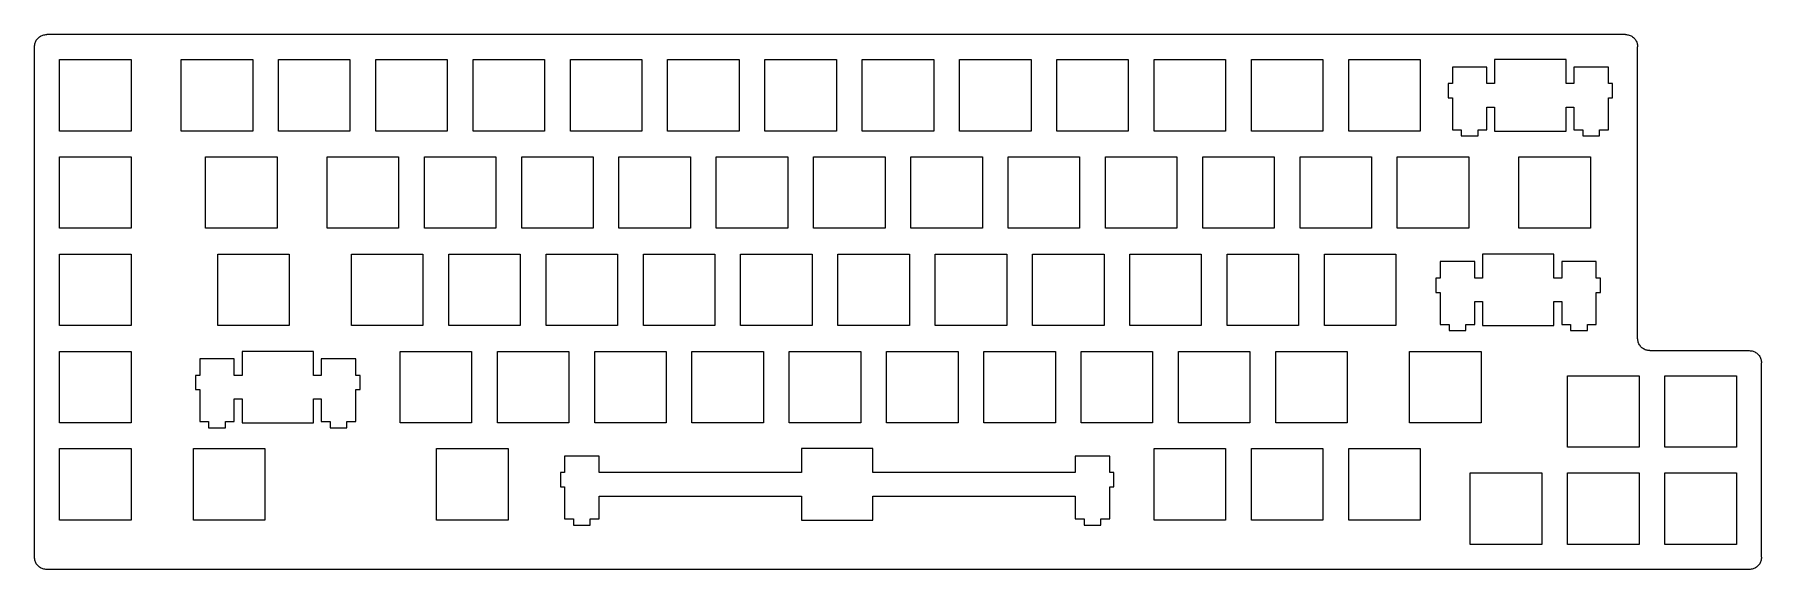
# Model space of a CAD drawing. Header units: millimetres. Extents: x -90 to 249, y 27 to 132.
import ezdxf

# ---------------------------------------------------------------- set-up
doc = ezdxf.new("R2010")
doc.units = ezdxf.units.MM
doc.header["$MEASUREMENT"] = 0
doc.layers.get('0').update_dxf_attribs({"lineweight": 0})

msp = doc.modelspace()

# ---------------------------------------------------------------- linework, layer by layer
at = {"color": 18, "lineweight": 25, "true_color": 0x000000}
for p, q in [((-89.52, 129.38), (-89.51, 129.57)), ((-89.52, 29.37), (-89.52, 129.38)), ((-89.51, 129.57), (-89.49, 129.76)), ((-89.49, 129.76), (-89.45, 129.94)), ((-89.45, 129.94), (-89.4, 130.12)), ((-89.4, 130.12), (-89.34, 130.29)), ((-89.34, 130.29), (-89.26, 130.46)), ((-89.26, 130.46), (-89.17, 130.63)), ((-89.17, 130.63), (-89.06, 130.78)), ((-89.06, 130.78), (-88.95, 130.93)), ((-88.95, 130.93), (-88.82, 131.07)), ((-88.82, 131.07), (-88.68, 131.19)), ((-88.68, 131.19), (-88.54, 131.31)), ((-88.54, 131.31), (-88.38, 131.41)), ((-88.38, 131.41), (-88.22, 131.5)), ((-88.22, 131.5), (-88.05, 131.58)), ((-88.05, 131.58), (-87.87, 131.65)), ((-87.87, 131.65), (-87.69, 131.7)), ((-87.69, 131.7), (-87.51, 131.73)), ((-87.51, 131.73), (-87.32, 131.76)), ((-87.32, 131.76), (-87.14, 131.76)), ((222, 131.76), (-87.14, 131.76)), ((222, 131.76), (222.19, 131.76)), ((222.19, 131.76), (222.37, 131.73)), ((222.37, 131.73), (222.55, 131.7)), ((222.55, 131.7), (222.73, 131.65)), ((222.73, 131.65), (222.91, 131.58)), ((222.91, 131.58), (223.08, 131.5)), ((223.08, 131.5), (223.24, 131.41)), ((223.24, 131.41), (223.4, 131.31)), ((223.4, 131.31), (223.55, 131.19)), ((223.55, 131.19), (223.68, 131.07)), ((223.68, 131.07), (223.81, 130.93)), ((223.81, 130.93), (223.92, 130.78)), ((223.92, 130.78), (224.03, 130.63)), ((224.03, 130.63), (224.12, 130.46)), ((224.12, 130.46), (224.2, 130.29)), ((224.2, 130.29), (224.26, 130.12)), ((224.26, 130.12), (224.31, 129.94)), ((224.31, 129.94), (224.35, 129.76)), ((224.35, 129.76), (224.37, 129.57)), ((224.37, 129.57), (224.38, 129.38)), ((224.38, 72.23), (224.38, 129.38)), ((-84.61, 126.86), (-70.61, 126.86)), ((-84.61, 112.86), (-84.61, 126.86)), ((-70.61, 126.86), (-70.61, 112.86)), ((-60.8, 126.86), (-46.8, 126.86)), ((-60.8, 112.86), (-60.8, 126.86)), ((-46.8, 126.86), (-46.8, 112.86)), ((-41.75, 126.86), (-27.75, 126.86)), ((-41.75, 112.86), (-41.75, 126.86)), ((-27.75, 126.86), (-27.75, 112.86)), ((-22.7, 126.86), (-8.7, 126.86)), ((-22.7, 112.86), (-22.7, 126.86)), ((-8.7, 126.86), (-8.7, 112.86)), ((-3.65, 126.86), (10.35, 126.86)), ((-3.65, 112.86), (-3.65, 126.86)), ((10.35, 126.86), (10.35, 112.86)), ((15.4, 126.86), (29.4, 126.86)), ((15.4, 112.86), (15.4, 126.86)), ((29.4, 126.86), (29.4, 112.86)), ((34.45, 126.86), (48.45, 126.86)), ((34.45, 112.86), (34.45, 126.86)), ((48.45, 126.86), (48.45, 112.86)), ((53.5, 126.86), (67.5, 126.86)), ((53.5, 112.86), (53.5, 126.86)), ((67.5, 126.86), (67.5, 112.86)), ((72.55, 126.86), (86.55, 126.86)), ((72.55, 112.86), (72.55, 126.86)), ((86.55, 126.86), (86.55, 112.86)), ((91.6, 126.86), (105.6, 126.86)), ((91.6, 112.86), (91.6, 126.86)), ((105.6, 126.86), (105.6, 112.86)), ((110.65, 126.86), (124.65, 126.86)), ((110.65, 112.86), (110.65, 126.86)), ((124.65, 126.86), (124.65, 112.86)), ((129.7, 126.86), (143.7, 126.86)), ((129.7, 112.86), (129.7, 126.86)), ((143.7, 126.86), (143.7, 112.86)), ((148.75, 126.86), (162.75, 126.86)), ((148.75, 112.86), (148.75, 126.86)), ((162.75, 126.86), (162.75, 112.86)), ((167.8, 126.86), (181.8, 126.86)), ((167.8, 112.86), (167.8, 126.86)), ((181.8, 126.86), (181.8, 112.86)), ((194.85, 125.39), (188.1, 125.39)), ((188.1, 125.39), (188.1, 122.16)), ((194.85, 122.16), (194.85, 125.39)), ((196.37, 126.86), (196.37, 122.16)), ((210.37, 126.86), (196.37, 126.86)), ((210.37, 122.16), (210.37, 126.86)), ((218.65, 125.39), (211.9, 125.39)), ((211.9, 125.39), (211.9, 122.16)), ((218.65, 122.16), (218.65, 125.39)), ((188.1, 122.16), (187.27, 122.16)), ((187.27, 122.16), (187.27, 119.36)), ((196.37, 122.16), (194.85, 122.16)), ((211.9, 122.16), (210.37, 122.16)), ((219.47, 122.16), (218.65, 122.16)), ((219.47, 119.36), (219.47, 122.16)), ((187.27, 119.36), (188.1, 119.36)), ((188.1, 119.36), (188.1, 113.09)), ((218.65, 113.09), (218.65, 119.36)), ((218.65, 119.36), (219.47, 119.36)), ((194.85, 113.09), (194.85, 117.56)), ((194.85, 117.56), (196.37, 117.56)), ((196.37, 117.56), (196.37, 112.86)), ((210.37, 112.86), (210.37, 117.56)), ((210.37, 117.56), (211.9, 117.56)), ((211.9, 117.56), (211.9, 113.09)), ((-70.61, 112.86), (-84.61, 112.86)), ((-46.8, 112.86), (-60.8, 112.86)), ((-27.75, 112.86), (-41.75, 112.86)), ((-8.7, 112.86), (-22.7, 112.86)), ((10.35, 112.86), (-3.65, 112.86)), ((29.4, 112.86), (15.4, 112.86)), ((48.45, 112.86), (34.45, 112.86)), ((67.5, 112.86), (53.5, 112.86)), ((86.55, 112.86), (72.55, 112.86)), ((105.6, 112.86), (91.6, 112.86)), ((124.65, 112.86), (110.65, 112.86)), ((143.7, 112.86), (129.7, 112.86)), ((162.75, 112.86), (148.75, 112.86)), ((181.8, 112.86), (167.8, 112.86)), ((188.1, 113.09), (189.82, 113.09)), ((189.82, 113.09), (189.82, 111.89)), ((189.82, 111.89), (193.13, 111.89)), ((193.13, 111.89), (193.13, 113.09)), ((193.13, 113.09), (194.85, 113.09)), ((196.37, 112.86), (210.37, 112.86)), ((211.9, 113.09), (213.63, 113.09)), ((213.63, 113.09), (213.63, 111.89)), ((213.63, 111.89), (216.93, 111.89)), ((216.93, 111.89), (216.93, 113.09)), ((216.93, 113.09), (218.65, 113.09)), ((-84.61, 107.81), (-70.61, 107.81)), ((-84.61, 93.81), (-84.61, 107.81)), ((-70.61, 107.81), (-70.61, 93.81)), ((-56.04, 107.81), (-42.04, 107.81)), ((-56.04, 93.81), (-56.04, 107.81)), ((-42.04, 107.81), (-42.04, 93.81)), ((-32.22, 107.81), (-18.23, 107.81)), ((-32.22, 93.81), (-32.22, 107.81)), ((-18.23, 107.81), (-18.23, 93.81)), ((-13.17, 107.81), (0.82, 107.81)), ((-13.17, 93.81), (-13.17, 107.81)), ((0.82, 107.81), (0.82, 93.81)), ((5.88, 107.81), (19.87, 107.81)), ((5.88, 93.81), (5.88, 107.81)), ((19.87, 107.81), (19.87, 93.81)), ((24.92, 107.81), (38.92, 107.81)), ((24.92, 93.81), (24.92, 107.81)), ((38.92, 107.81), (38.92, 93.81)), ((43.97, 107.81), (57.97, 107.81)), ((43.97, 93.81), (43.97, 107.81)), ((57.97, 107.81), (57.97, 93.81)), ((63.02, 107.81), (77.02, 107.81)), ((63.02, 93.81), (63.02, 107.81)), ((77.02, 107.81), (77.02, 93.81)), ((82.07, 107.81), (96.07, 107.81)), ((82.07, 93.81), (82.07, 107.81)), ((96.07, 107.81), (96.07, 93.81)), ((101.12, 107.81), (115.12, 107.81)), ((101.12, 93.81), (101.12, 107.81)), ((115.12, 107.81), (115.12, 93.81)), ((120.17, 107.81), (134.17, 107.81)), ((120.17, 93.81), (120.17, 107.81)), ((134.17, 107.81), (134.17, 93.81)), ((139.22, 107.81), (153.22, 107.81)), ((139.22, 93.81), (139.22, 107.81)), ((153.22, 107.81), (153.22, 93.81)), ((158.27, 107.81), (172.27, 107.81)), ((158.27, 93.81), (158.27, 107.81)), ((172.27, 107.81), (172.27, 93.81)), ((177.32, 107.81), (191.32, 107.81)), ((177.32, 93.81), (177.32, 107.81)), ((191.32, 107.81), (191.32, 93.81)), ((201.14, 107.81), (215.14, 107.81)), ((201.14, 93.81), (201.14, 107.81)), ((215.14, 107.81), (215.14, 93.81)), ((-70.61, 93.81), (-84.61, 93.81)), ((-42.04, 93.81), (-56.04, 93.81)), ((-18.23, 93.81), (-32.22, 93.81)), ((0.82, 93.81), (-13.17, 93.81)), ((19.87, 93.81), (5.88, 93.81)), ((38.92, 93.81), (24.92, 93.81)), ((57.97, 93.81), (43.97, 93.81)), ((77.02, 93.81), (63.02, 93.81)), ((96.07, 93.81), (82.07, 93.81)), ((115.12, 93.81), (101.12, 93.81)), ((134.17, 93.81), (120.17, 93.81)), ((153.22, 93.81), (139.22, 93.81)), ((172.27, 93.81), (158.27, 93.81)), ((191.32, 93.81), (177.32, 93.81)), ((215.14, 93.81), (201.14, 93.81)), ((-84.61, 88.76), (-70.61, 88.76)), ((-84.61, 74.76), (-84.61, 88.76)), ((-70.61, 88.76), (-70.61, 74.76)), ((-53.66, 88.76), (-39.66, 88.76)), ((-53.66, 74.76), (-53.66, 88.76)), ((-39.66, 88.76), (-39.66, 74.76)), ((-27.46, 88.76), (-13.46, 88.76)), ((-27.46, 74.76), (-27.46, 88.76)), ((-13.46, 88.76), (-13.46, 74.76)), ((-8.41, 88.76), (5.59, 88.76)), ((-8.41, 74.76), (-8.41, 88.76)), ((5.59, 88.76), (5.59, 74.76)), ((10.64, 88.76), (24.64, 88.76)), ((10.64, 74.76), (10.64, 88.76)), ((24.64, 88.76), (24.64, 74.76)), ((29.69, 88.76), (43.69, 88.76)), ((29.69, 74.76), (29.69, 88.76)), ((43.69, 88.76), (43.69, 74.76)), ((48.74, 88.76), (62.74, 88.76)), ((48.74, 74.76), (48.74, 88.76)), ((62.74, 88.76), (62.74, 74.76)), ((67.79, 88.76), (81.79, 88.76)), ((67.79, 74.76), (67.79, 88.76)), ((81.79, 88.76), (81.79, 74.76)), ((86.84, 88.76), (100.84, 88.76)), ((86.84, 74.76), (86.84, 88.76)), ((100.84, 88.76), (100.84, 74.76)), ((105.89, 88.76), (119.89, 88.76)), ((105.89, 74.76), (105.89, 88.76)), ((119.89, 88.76), (119.89, 74.76)), ((124.94, 88.76), (138.94, 88.76)), ((124.94, 74.76), (124.94, 88.76)), ((138.94, 88.76), (138.94, 74.76)), ((143.99, 88.76), (157.99, 88.76)), ((143.99, 74.76), (143.99, 88.76)), ((157.99, 88.76), (157.99, 74.76)), ((163.04, 88.76), (177.04, 88.76)), ((163.04, 74.76), (163.04, 88.76)), ((177.04, 88.76), (177.04, 74.76)), ((193.99, 88.76), (193.99, 84.06)), ((207.99, 88.76), (193.99, 88.76)), ((207.99, 84.06), (207.99, 88.76)), ((192.47, 87.29), (185.72, 87.29)), ((185.72, 87.29), (185.72, 84.06)), ((192.47, 84.06), (192.47, 87.29)), ((216.27, 87.29), (209.52, 87.29)), ((209.52, 87.29), (209.52, 84.06)), ((216.27, 84.06), (216.27, 87.29)), ((185.72, 84.06), (184.89, 84.06)), ((184.89, 84.06), (184.89, 81.26)), ((184.89, 81.26), (185.72, 81.26)), ((185.72, 81.26), (185.72, 74.99)), ((193.99, 84.06), (192.47, 84.06)), ((209.52, 84.06), (207.99, 84.06)), ((217.09, 84.06), (216.27, 84.06)), ((216.27, 74.99), (216.27, 81.26)), ((216.27, 81.26), (217.09, 81.26)), ((217.09, 81.26), (217.09, 84.06)), ((192.47, 74.99), (192.47, 79.46)), ((192.47, 79.46), (193.99, 79.46)), ((193.99, 79.46), (193.99, 74.76)), ((207.99, 74.76), (207.99, 79.46)), ((207.99, 79.46), (209.52, 79.46)), ((209.52, 79.46), (209.52, 74.99)), ((-70.61, 74.76), (-84.61, 74.76)), ((-39.66, 74.76), (-53.66, 74.76)), ((-13.46, 74.76), (-27.46, 74.76)), ((5.59, 74.76), (-8.41, 74.76)), ((24.64, 74.76), (10.64, 74.76)), ((43.69, 74.76), (29.69, 74.76)), ((62.74, 74.76), (48.74, 74.76)), ((81.79, 74.76), (67.79, 74.76)), ((100.84, 74.76), (86.84, 74.76)), ((119.89, 74.76), (105.89, 74.76)), ((138.94, 74.76), (124.94, 74.76)), ((157.99, 74.76), (143.99, 74.76)), ((177.04, 74.76), (163.04, 74.76)), ((185.72, 74.99), (187.44, 74.99)), ((187.44, 74.99), (187.44, 73.79)), ((190.74, 73.79), (190.74, 74.99)), ((190.74, 74.99), (192.47, 74.99)), ((193.99, 74.76), (207.99, 74.76)), ((209.52, 74.99), (211.24, 74.99)), ((211.24, 74.99), (211.24, 73.79)), ((214.54, 73.79), (214.54, 74.99)), ((214.54, 74.99), (216.27, 74.99)), ((187.44, 73.79), (190.74, 73.79)), ((211.24, 73.79), (214.54, 73.79)), ((224.39, 72.05), (224.38, 72.23)), ((224.41, 71.86), (224.39, 72.05)), ((224.45, 71.68), (224.41, 71.86)), ((224.5, 71.5), (224.45, 71.68)), ((224.56, 71.32), (224.5, 71.5)), ((224.64, 71.15), (224.56, 71.32)), ((224.73, 70.99), (224.64, 71.15)), ((-84.61, 69.71), (-70.61, 69.71)), ((-84.61, 55.71), (-84.61, 69.71)), ((-70.61, 69.71), (-70.61, 55.71)), ((-50.42, 68.24), (-57.17, 68.24)), ((-57.17, 68.24), (-57.17, 65.01)), ((-50.42, 65.01), (-50.42, 68.24)), ((-48.89, 69.71), (-48.89, 65.01)), ((-34.89, 69.71), (-48.89, 69.71)), ((-34.89, 65.01), (-34.89, 69.71)), ((-26.62, 68.24), (-33.37, 68.24)), ((-33.37, 68.24), (-33.37, 65.01)), ((-26.62, 65.01), (-26.62, 68.24)), ((-17.94, 69.71), (-3.94, 69.71)), ((-17.94, 55.71), (-17.94, 69.71)), ((-3.94, 69.71), (-3.94, 55.71)), ((1.11, 69.71), (15.11, 69.71)), ((1.11, 55.71), (1.11, 69.71)), ((15.11, 69.71), (15.11, 55.71)), ((20.16, 69.71), (34.16, 69.71)), ((20.16, 55.71), (20.16, 69.71)), ((34.16, 69.71), (34.16, 55.71)), ((39.21, 69.71), (53.21, 69.71)), ((39.21, 55.71), (39.21, 69.71)), ((53.21, 69.71), (53.21, 55.71)), ((58.26, 69.71), (72.26, 69.71)), ((58.26, 55.71), (58.26, 69.71)), ((72.26, 69.71), (72.26, 55.71)), ((77.31, 69.71), (91.31, 69.71)), ((77.31, 55.71), (77.31, 69.71)), ((91.31, 69.71), (91.31, 55.71)), ((96.36, 69.71), (110.36, 69.71)), ((96.36, 55.71), (96.36, 69.71)), ((110.36, 69.71), (110.36, 55.71)), ((115.41, 69.71), (129.41, 69.71)), ((115.41, 55.71), (115.41, 69.71)), ((129.41, 69.71), (129.41, 55.71)), ((134.46, 69.71), (148.46, 69.71)), ((134.46, 55.71), (134.46, 69.71)), ((148.46, 69.71), (148.46, 55.71)), ((153.51, 69.71), (167.51, 69.71)), ((153.51, 55.71), (153.51, 69.71)), ((167.51, 69.71), (167.51, 55.71)), ((179.71, 69.71), (193.71, 69.71)), ((179.71, 55.71), (179.71, 69.71)), ((193.71, 69.71), (193.71, 55.71)), ((224.84, 70.83), (224.73, 70.99)), ((224.95, 70.69), (224.84, 70.83)), ((225.08, 70.55), (224.95, 70.69)), ((225.22, 70.42), (225.08, 70.55)), ((225.36, 70.31), (225.22, 70.42)), ((225.52, 70.2), (225.36, 70.31)), ((225.68, 70.11), (225.52, 70.2)), ((225.85, 70.03), (225.68, 70.11)), ((226.03, 69.97), (225.85, 70.03)), ((226.21, 69.92), (226.03, 69.97)), ((226.39, 69.88), (226.21, 69.92)), ((226.57, 69.86), (226.39, 69.88)), ((226.76, 69.85), (226.57, 69.86)), ((226.76, 69.85), (246.24, 69.85)), ((246.24, 69.85), (246.43, 69.84)), ((246.43, 69.84), (246.61, 69.82)), ((246.61, 69.82), (246.79, 69.79)), ((246.79, 69.79), (246.97, 69.73)), ((246.97, 69.73), (247.15, 69.67)), ((247.15, 69.67), (247.32, 69.59)), ((247.32, 69.59), (247.48, 69.5)), ((247.48, 69.5), (247.64, 69.4)), ((247.64, 69.4), (247.79, 69.28)), ((247.79, 69.28), (247.92, 69.15)), ((247.92, 69.15), (248.05, 69.02)), ((248.05, 69.02), (248.16, 68.87)), ((248.16, 68.87), (248.27, 68.71)), ((248.27, 68.71), (248.36, 68.55)), ((248.36, 68.55), (248.44, 68.38)), ((248.44, 68.38), (248.5, 68.2)), ((248.5, 68.2), (248.55, 68.02)), ((248.55, 68.02), (248.59, 67.84)), ((248.59, 67.84), (248.61, 67.66)), ((248.61, 67.66), (248.62, 67.47)), ((-57.17, 65.01), (-57.99, 65.01)), ((-57.99, 65.01), (-57.99, 62.21)), ((-48.89, 65.01), (-50.42, 65.01)), ((-33.37, 65.01), (-34.89, 65.01)), ((-25.79, 65.01), (-26.62, 65.01)), ((-25.79, 62.21), (-25.79, 65.01)), ((210.66, 64.94), (224.66, 64.94)), ((210.66, 50.95), (210.66, 64.94)), ((224.66, 64.94), (224.66, 50.95)), ((229.71, 64.94), (243.71, 64.94)), ((229.71, 50.95), (229.71, 64.94)), ((243.71, 64.94), (243.71, 50.95)), ((248.62, 29.37), (248.62, 67.47)), ((-57.99, 62.21), (-57.17, 62.21)), ((-57.17, 62.21), (-57.17, 55.94)), ((-26.62, 55.94), (-26.62, 62.21)), ((-26.62, 62.21), (-25.79, 62.21)), ((-50.42, 55.94), (-50.42, 60.41)), ((-50.42, 60.41), (-48.89, 60.41)), ((-48.89, 60.41), (-48.89, 55.71)), ((-34.89, 55.71), (-34.89, 60.41)), ((-34.89, 60.41), (-33.37, 60.41)), ((-33.37, 60.41), (-33.37, 55.94)), ((-70.61, 55.71), (-84.61, 55.71)), ((-57.17, 55.94), (-55.44, 55.94)), ((-55.44, 55.94), (-55.44, 54.74)), ((-55.44, 54.74), (-52.14, 54.74)), ((-52.14, 54.74), (-52.14, 55.94)), ((-52.14, 55.94), (-50.42, 55.94)), ((-48.89, 55.71), (-34.89, 55.71)), ((-33.37, 55.94), (-31.64, 55.94)), ((-31.64, 55.94), (-31.64, 54.74)), ((-31.64, 54.74), (-28.34, 54.74)), ((-28.34, 54.74), (-28.34, 55.94)), ((-28.34, 55.94), (-26.62, 55.94)), ((-3.94, 55.71), (-17.94, 55.71)), ((15.11, 55.71), (1.11, 55.71)), ((34.16, 55.71), (20.16, 55.71)), ((53.21, 55.71), (39.21, 55.71)), ((72.26, 55.71), (58.26, 55.71)), ((91.31, 55.71), (77.31, 55.71)), ((110.36, 55.71), (96.36, 55.71)), ((129.41, 55.71), (115.41, 55.71)), ((148.46, 55.71), (134.46, 55.71)), ((167.51, 55.71), (153.51, 55.71)), ((193.71, 55.71), (179.71, 55.71)), ((224.66, 50.95), (210.66, 50.95)), ((243.71, 50.95), (229.71, 50.95)), ((-84.61, 50.66), (-70.61, 50.66)), ((-84.61, 36.66), (-84.61, 50.66)), ((-70.61, 50.66), (-70.61, 36.66)), ((-58.42, 50.66), (-44.42, 50.66)), ((-58.42, 36.66), (-58.42, 50.66)), ((-44.42, 50.66), (-44.42, 36.66)), ((-10.79, 50.66), (3.21, 50.66)), ((-10.79, 36.66), (-10.79, 50.66)), ((3.21, 50.66), (3.21, 36.66)), ((21.02, 49.19), (14.27, 49.19)), ((14.27, 49.19), (14.27, 45.96)), ((21.02, 45.96), (21.02, 49.19)), ((60.64, 50.66), (60.64, 45.96)), ((74.64, 50.66), (60.64, 50.66)), ((74.64, 45.96), (74.64, 50.66)), ((121.02, 49.19), (114.27, 49.19)), ((114.27, 49.19), (114.27, 45.96)), ((121.02, 45.96), (121.02, 49.19)), ((129.7, 50.66), (143.7, 50.66)), ((129.7, 36.66), (129.7, 50.66)), ((143.7, 50.66), (143.7, 36.66)), ((148.75, 50.66), (162.75, 50.66)), ((148.75, 36.66), (148.75, 50.66)), ((162.75, 50.66), (162.75, 36.66)), ((167.8, 50.66), (181.8, 50.66)), ((167.8, 36.66), (167.8, 50.66)), ((181.8, 50.66), (181.8, 36.66)), ((14.27, 45.96), (13.44, 45.96)), ((13.44, 45.96), (13.44, 43.16)), ((60.64, 45.96), (21.02, 45.96)), ((114.27, 45.96), (74.64, 45.96)), ((121.84, 45.96), (121.02, 45.96)), ((121.84, 43.16), (121.84, 45.96)), ((191.61, 45.89), (205.61, 45.89)), ((191.61, 31.9), (191.61, 45.89)), ((205.61, 45.89), (205.61, 31.9)), ((210.66, 45.89), (224.66, 45.89)), ((210.66, 31.9), (210.66, 45.89)), ((224.66, 45.89), (224.66, 31.9)), ((229.71, 45.89), (243.71, 45.89)), ((229.71, 31.9), (229.71, 45.89)), ((243.71, 45.89), (243.71, 31.9)), ((13.44, 43.16), (14.27, 43.16)), ((14.27, 43.16), (14.27, 36.89)), ((21.02, 36.89), (21.02, 41.36)), ((21.02, 41.36), (60.64, 41.36)), ((60.64, 41.36), (60.64, 36.66)), ((74.64, 36.66), (74.64, 41.36)), ((74.64, 41.36), (114.27, 41.36)), ((114.27, 41.36), (114.27, 36.89)), ((121.02, 36.89), (121.02, 43.16)), ((121.02, 43.16), (121.84, 43.16)), ((-70.61, 36.66), (-84.61, 36.66)), ((-44.42, 36.66), (-58.42, 36.66)), ((3.21, 36.66), (-10.79, 36.66)), ((14.27, 36.89), (15.99, 36.89)), ((15.99, 36.89), (15.99, 35.69)), ((15.99, 35.69), (19.29, 35.69)), ((19.29, 35.69), (19.29, 36.89)), ((19.29, 36.89), (21.02, 36.89)), ((60.64, 36.66), (74.64, 36.66)), ((114.27, 36.89), (115.99, 36.89)), ((115.99, 36.89), (115.99, 35.69)), ((115.99, 35.69), (119.29, 35.69)), ((119.29, 35.69), (119.29, 36.89)), ((119.29, 36.89), (121.02, 36.89)), ((143.7, 36.66), (129.7, 36.66)), ((162.75, 36.66), (148.75, 36.66)), ((181.8, 36.66), (167.8, 36.66)), ((205.61, 31.9), (191.61, 31.9)), ((224.66, 31.9), (210.66, 31.9)), ((243.71, 31.9), (229.71, 31.9)), ((-89.51, 29.18), (-89.52, 29.37)), ((-89.49, 29), (-89.51, 29.18)), ((-89.45, 28.81), (-89.49, 29)), ((-89.4, 28.63), (-89.45, 28.81)), ((-89.34, 28.46), (-89.4, 28.63)), ((-89.26, 28.29), (-89.34, 28.46)), ((-89.17, 28.12), (-89.26, 28.29)), ((-89.06, 27.97), (-89.17, 28.12)), ((-88.95, 27.82), (-89.06, 27.97)), ((-88.82, 27.68), (-88.95, 27.82)), ((-88.68, 27.56), (-88.82, 27.68)), ((-88.54, 27.44), (-88.68, 27.56)), ((-88.38, 27.34), (-88.54, 27.44)), ((-88.22, 27.25), (-88.38, 27.34)), ((-88.05, 27.17), (-88.22, 27.25)), ((-87.87, 27.1), (-88.05, 27.17)), ((-87.69, 27.05), (-87.87, 27.1)), ((-87.51, 27.02), (-87.69, 27.05)), ((246.79, 27.05), (246.61, 27.02)), ((246.97, 27.1), (246.79, 27.05)), ((247.15, 27.17), (246.97, 27.1)), ((247.32, 27.25), (247.15, 27.17)), ((247.48, 27.34), (247.32, 27.25)), ((247.64, 27.44), (247.48, 27.34)), ((247.79, 27.56), (247.64, 27.44)), ((247.92, 27.68), (247.79, 27.56)), ((248.05, 27.82), (247.92, 27.68)), ((248.16, 27.97), (248.05, 27.82)), ((248.27, 28.12), (248.16, 27.97)), ((248.36, 28.29), (248.27, 28.12)), ((248.44, 28.46), (248.36, 28.29)), ((248.5, 28.63), (248.44, 28.46)), ((248.55, 28.81), (248.5, 28.63)), ((248.59, 29), (248.55, 28.81)), ((248.61, 29.18), (248.59, 29)), ((248.62, 29.37), (248.61, 29.18)), ((-87.32, 26.99), (-87.51, 27.02)), ((-87.14, 26.99), (-87.32, 26.99)), ((246.24, 26.99), (-87.14, 26.99)), ((246.43, 26.99), (246.24, 26.99)), ((246.61, 27.02), (246.43, 26.99))]:
    msp.add_line(p, q, dxfattribs=at)

doc.saveas('drawing.dxf')
